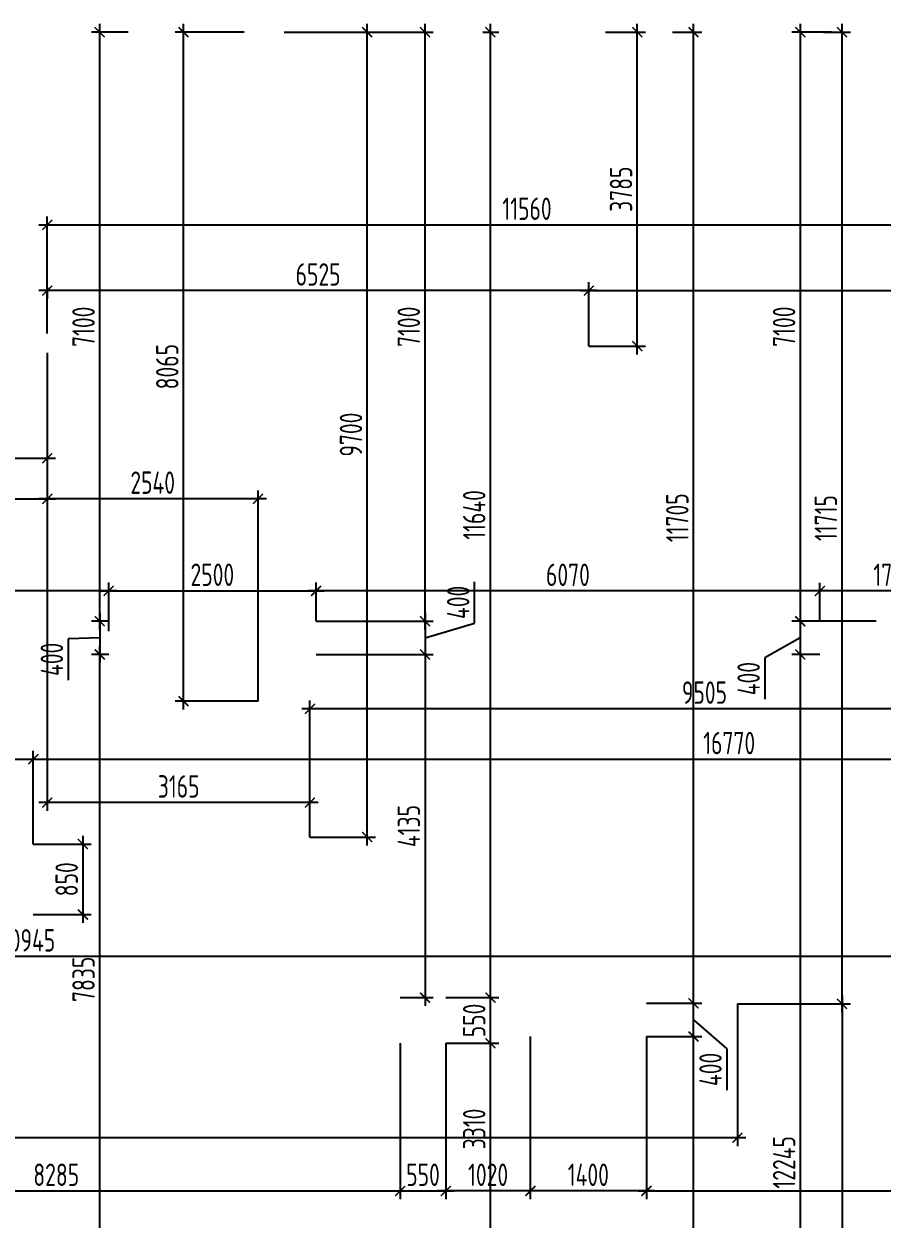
# Model space of a CAD drawing. Header units: millimetres. Extents: x -346952 to 536090, y 55086 to 131231.
# Drawn here: x 484318 to 494657, y 72164 to 86571 of the extents above; entities that cross this region are included whole.
import ezdxf

# ---------------------------------------------------------------- set-up
doc = ezdxf.new("R2010")
doc.units = ezdxf.units.MM
doc.layers.add('Размеры кровли ВК', color=14, linetype='Continuous', lineweight=9)
doc.layers.add('РАЗМЕРЫ КРОВЛИ ОВ', color=204, linetype='Continuous')
doc.layers.get('0').off()
doc.styles.add('ISOCPEUR', font='isocpeur.ttf', dxfattribs={"width": 0.7})
doc.dimstyles.new('R_100', dxfattribs={"dimtxt": 270, "dimasz": 120, "dimexe": 100, "dimexo": 0, "dimgap": 60, "dimtad": 1, "dimdec": 0, "dimrnd": 5, "dimzin": 0, "dimdsep": 46, "dimtxsty": 'ISOCPEUR', "dimblk": 'ARCHTICK', "dimcen": 0, "dimdle": 100, "dimclrd": 256, "dimclre": 256, "dimclrt": 256, "dimadec": 0, "dimazin": 0, "dimtfac": 2, "dimtdec": 0, "dimtofl": 0, "dimtmove": 1, "dimatfit": 3, "dimfxl": 1, "dimtvp": 3, "dimtolj": 1, "dimtzin": 0, "dimarcsym": 0})

# ---------------------------------------------------------------- blocks, each defined once
blk = doc.blocks.new('_ArchTick')
at = {"color": 0, "linetype": 'ByBlock', "const_width": 0.15}
blk.add_lwpolyline([(-0.5, -0.5), (0.5, 0.5)], dxfattribs=at)
blk = doc.blocks.new('*D2092')
at = {"layer": 'РАЗМЕРЫ КРОВЛИ ОВ', "lineweight": -2, "transparency": 16777216}
for p, q in [((483581, 76685), (483581, 77807)), ((484431, 76685), (484431, 77807)), ((483481, 77707), (484531, 77707))]:
    blk.add_line(p, q, dxfattribs=at)
at = {"layer": 'РАЗМЕРЫ КРОВЛИ ОВ', "lineweight": -2, "transparency": 16777216, "xscale": 120, "yscale": 120, "zscale": 120, "rotation": 180}
blk.add_blockref('_ArchTick', (483581, 77707), dxfattribs=at)
at = {"layer": 'РАЗМЕРЫ КРОВЛИ ОВ', "lineweight": -2, "transparency": 16777216, "xscale": 120, "yscale": 120, "zscale": 120}
blk.add_blockref('_ArchTick', (484431, 77707), dxfattribs=at)
at = {"layer": 'РАЗМЕРЫ КРОВЛИ ОВ', "transparency": 16777216, "insert": (484006, 77902), "char_height": 270, "attachment_point": 5, "style": 'ISOCPEUR'}
blk.add_mtext('\\A1;850', dxfattribs=at)
blk = doc.blocks.new('*D2093')
at = {"layer": 'РАЗМЕРЫ КРОВЛИ ОВ', "lineweight": -2, "transparency": 16777216}
for p, q in [((484431, 76685), (484431, 77807)), ((501199, 74866), (501199, 77807)), ((484331, 77707), (501299, 77707))]:
    blk.add_line(p, q, dxfattribs=at)
at = {"layer": 'РАЗМЕРЫ КРОВЛИ ОВ', "lineweight": -2, "transparency": 16777216, "xscale": 120, "yscale": 120, "zscale": 120, "rotation": 180}
blk.add_blockref('_ArchTick', (484431, 77707), dxfattribs=at)
at = {"layer": 'РАЗМЕРЫ КРОВЛИ ОВ', "lineweight": -2, "transparency": 16777216, "xscale": 120, "yscale": 120, "zscale": 120}
blk.add_blockref('_ArchTick', (501199, 77707), dxfattribs=at)
at = {"layer": 'РАЗМЕРЫ КРОВЛИ ОВ', "transparency": 16777216, "insert": (492815, 77902), "char_height": 270, "attachment_point": 5, "style": 'ISOCPEUR'}
blk.add_mtext('\\A1;16770', dxfattribs=at)
blk = doc.blocks.new('*D2105')
at = {"layer": 'РАЗМЕРЫ КРОВЛИ ОВ', "lineweight": -2, "transparency": 16777216}
for p, q in [((484499, 84148), (496259, 84148)), ((484599, 82839), (484599, 84248)), ((496159, 80611), (496159, 84248))]:
    blk.add_line(p, q, dxfattribs=at)
at = {"layer": 'РАЗМЕРЫ КРОВЛИ ОВ', "lineweight": -2, "transparency": 16777216, "xscale": 120, "yscale": 120, "zscale": 120, "rotation": 180}
blk.add_blockref('_ArchTick', (484599, 84148), dxfattribs=at)
at = {"layer": 'РАЗМЕРЫ КРОВЛИ ОВ', "lineweight": -2, "transparency": 16777216, "xscale": 120, "yscale": 120, "zscale": 120}
blk.add_blockref('_ArchTick', (496159, 84148), dxfattribs=at)
at = {"layer": 'РАЗМЕРЫ КРОВЛИ ОВ', "transparency": 16777216, "insert": (490379, 84343), "char_height": 270, "attachment_point": 5, "style": 'ISOCPEUR'}
blk.add_mtext('\\A1;11560', dxfattribs=at)
blk = doc.blocks.new('*D2114')
at = {"layer": 'РАЗМЕРЫ КРОВЛИ ОВ', "lineweight": -2, "transparency": 16777216}
for p, q in [((473884, 79343), (473884, 79836)), ((485339, 79250), (485339, 79836)), ((485439, 79736), (473784, 79736))]:
    blk.add_line(p, q, dxfattribs=at)
at = {"layer": 'РАЗМЕРЫ КРОВЛИ ОВ', "lineweight": -2, "transparency": 16777216, "xscale": 120, "yscale": 120, "zscale": 120, "rotation": 180}
blk.add_blockref('_ArchTick', (473884, 79736), dxfattribs=at)
at = {"layer": 'РАЗМЕРЫ КРОВЛИ ОВ', "lineweight": -2, "transparency": 16777216, "xscale": 120, "yscale": 120, "zscale": 120}
blk.add_blockref('_ArchTick', (485339, 79736), dxfattribs=at)
at = {"layer": 'РАЗМЕРЫ КРОВЛИ ОВ', "transparency": 16777216, "insert": (479612, 79931), "char_height": 270, "attachment_point": 5, "style": 'ISOCPEUR'}
blk.add_mtext('\\A1;11455', dxfattribs=at)
blk = doc.blocks.new('*D2146')
at = {"layer": 'РАЗМЕРЫ КРОВЛИ ОВ', "lineweight": -2, "transparency": 16777216}
for p, q in [((489938, 70871), (489938, 74383)), ((489401, 74283), (490038, 74283)), ((488491, 70971), (490038, 70971))]:
    blk.add_line(p, q, dxfattribs=at)
at = {"layer": 'РАЗМЕРЫ КРОВЛИ ОВ', "lineweight": -2, "transparency": 16777216, "xscale": 120, "yscale": 120, "zscale": 120}
for p, rotation in [((489938, 74283), 90), ((489938, 70971), 270)]:
    blk.add_blockref('_ArchTick', p, dxfattribs=dict(at, rotation=rotation))
at = {"layer": 'РАЗМЕРЫ КРОВЛИ ОВ', "transparency": 16777216, "insert": (489743, 73250), "char_height": 270, "attachment_point": 5, "rotation": 90, "style": 'ISOCPEUR'}
blk.add_mtext('\\A1;3310', dxfattribs=at)
blk = doc.blocks.new('*D2147')
at = {"layer": 'РАЗМЕРЫ КРОВЛИ ОВ', "lineweight": -2, "transparency": 16777216}
for p, q in [((489938, 74183), (489938, 74933)), ((489401, 74833), (490038, 74833)), ((489401, 74283), (490038, 74283))]:
    blk.add_line(p, q, dxfattribs=at)
at = {"layer": 'РАЗМЕРЫ КРОВЛИ ОВ', "lineweight": -2, "transparency": 16777216, "xscale": 120, "yscale": 120, "zscale": 120}
for p, rotation in [((489938, 74833), 90), ((489938, 74283), 270)]:
    blk.add_blockref('_ArchTick', p, dxfattribs=dict(at, rotation=rotation))
at = {"layer": 'РАЗМЕРЫ КРОВЛИ ОВ', "transparency": 16777216, "insert": (489743, 74558), "char_height": 270, "attachment_point": 5, "rotation": 90, "style": 'ISOCPEUR'}
blk.add_mtext('\\A1;550', dxfattribs=at)
blk = doc.blocks.new('*D2148')
at = {"layer": 'РАЗМЕРЫ КРОВЛИ ОВ', "lineweight": -2, "transparency": 16777216}
for p, q in [((489846, 86471), (490038, 86471)), ((489938, 74733), (489938, 86571)), ((489401, 74833), (490038, 74833))]:
    blk.add_line(p, q, dxfattribs=at)
at = {"layer": 'РАЗМЕРЫ КРОВЛИ ОВ', "lineweight": -2, "transparency": 16777216, "xscale": 120, "yscale": 120, "zscale": 120}
for p, rotation in [((489938, 86471), 90), ((489938, 74833), 270)]:
    blk.add_blockref('_ArchTick', p, dxfattribs=dict(at, rotation=rotation))
at = {"layer": 'РАЗМЕРЫ КРОВЛИ ОВ', "transparency": 16777216, "insert": (489743, 80652), "char_height": 270, "attachment_point": 5, "rotation": 90, "style": 'ISOCPEUR'}
blk.add_mtext('\\A1;11640', dxfattribs=at)
blk = doc.blocks.new('*D2149')
at = {"layer": 'РАЗМЕРЫ КРОВЛИ ОВ', "lineweight": -2, "transparency": 16777216}
for p, q in [((487453, 86471), (489250, 86471)), ((489150, 79270), (489150, 86571)), ((487837, 79370), (489250, 79370))]:
    blk.add_line(p, q, dxfattribs=at)
at = {"layer": 'РАЗМЕРЫ КРОВЛИ ОВ', "lineweight": -2, "transparency": 16777216, "xscale": 120, "yscale": 120, "zscale": 120}
for p, rotation in [((489150, 86471), 90), ((489150, 79370), 270)]:
    blk.add_blockref('_ArchTick', p, dxfattribs=dict(at, rotation=rotation))
at = {"layer": 'РАЗМЕРЫ КРОВЛИ ОВ', "transparency": 16777216, "insert": (488955, 82920), "char_height": 270, "attachment_point": 5, "rotation": 90, "style": 'ISOCPEUR'}
blk.add_mtext('\\A1;7100', dxfattribs=at)
blk = doc.blocks.new('*D2152')
at = {"layer": 'РАЗМЕРЫ КРОВЛИ ОВ', "lineweight": -2, "transparency": 16777216}
for p, q in [((485331, 78970), (485131, 78970)), ((485231, 71037), (485231, 79070)), ((485768, 71137), (485131, 71137))]:
    blk.add_line(p, q, dxfattribs=at)
at = {"layer": 'РАЗМЕРЫ КРОВЛИ ОВ', "lineweight": -2, "transparency": 16777216, "xscale": 120, "yscale": 120, "zscale": 120}
for p, rotation in [((485231, 78970), 90), ((485231, 71137), 270)]:
    blk.add_blockref('_ArchTick', p, dxfattribs=dict(at, rotation=rotation))
at = {"layer": 'РАЗМЕРЫ КРОВЛИ ОВ', "transparency": 16777216, "insert": (485036, 75054), "char_height": 270, "attachment_point": 5, "rotation": 90, "style": 'ISOCPEUR'}
blk.add_mtext('\\A1;7835', dxfattribs=at)
blk = doc.blocks.new('*D2153')
at = {"layer": 'РАЗМЕРЫ КРОВЛИ ОВ', "lineweight": -2, "transparency": 16777216}
for p, q in [((485573, 86471), (485131, 86471)), ((485231, 79270), (485231, 86571)), ((485339, 79370), (485131, 79370))]:
    blk.add_line(p, q, dxfattribs=at)
at = {"layer": 'РАЗМЕРЫ КРОВЛИ ОВ', "lineweight": -2, "transparency": 16777216, "xscale": 120, "yscale": 120, "zscale": 120}
for p, rotation in [((485231, 86471), 90), ((485231, 79370), 270)]:
    blk.add_blockref('_ArchTick', p, dxfattribs=dict(at, rotation=rotation))
at = {"layer": 'РАЗМЕРЫ КРОВЛИ ОВ', "transparency": 16777216, "insert": (485036, 82920), "char_height": 270, "attachment_point": 5, "rotation": 90, "style": 'ISOCPEUR'}
blk.add_mtext('\\A1;7100', dxfattribs=at)
blk = doc.blocks.new('*D2156')
at = {"layer": 'РАЗМЕРЫ КРОВЛИ ОВ', "lineweight": -2, "transparency": 16777216}
for p, q in [((488851, 74283), (488851, 72403)), ((480564, 73636), (480564, 72403)), ((480464, 72503), (488951, 72503))]:
    blk.add_line(p, q, dxfattribs=at)
at = {"layer": 'РАЗМЕРЫ КРОВЛИ ОВ', "lineweight": -2, "transparency": 16777216, "xscale": 120, "yscale": 120, "zscale": 120, "rotation": 180}
blk.add_blockref('_ArchTick', (480564, 72503), dxfattribs=at)
at = {"layer": 'РАЗМЕРЫ КРОВЛИ ОВ', "lineweight": -2, "transparency": 16777216, "xscale": 120, "yscale": 120, "zscale": 120}
blk.add_blockref('_ArchTick', (488851, 72503), dxfattribs=at)
at = {"layer": 'РАЗМЕРЫ КРОВЛИ ОВ', "transparency": 16777216, "insert": (484707, 72698), "char_height": 270, "attachment_point": 5, "style": 'ISOCPEUR'}
blk.add_mtext('\\A1;8285', dxfattribs=at)
blk = doc.blocks.new('*D2157')
at = {"layer": 'РАЗМЕРЫ КРОВЛИ ОВ', "lineweight": -2, "transparency": 16777216}
for p, q in [((488851, 74283), (488851, 72403)), ((489401, 74283), (489401, 72403)), ((488751, 72503), (489501, 72503))]:
    blk.add_line(p, q, dxfattribs=at)
at = {"layer": 'РАЗМЕРЫ КРОВЛИ ОВ', "lineweight": -2, "transparency": 16777216, "xscale": 120, "yscale": 120, "zscale": 120, "rotation": 180}
blk.add_blockref('_ArchTick', (488851, 72503), dxfattribs=at)
at = {"layer": 'РАЗМЕРЫ КРОВЛИ ОВ', "lineweight": -2, "transparency": 16777216, "xscale": 120, "yscale": 120, "zscale": 120}
blk.add_blockref('_ArchTick', (489401, 72503), dxfattribs=at)
at = {"layer": 'РАЗМЕРЫ КРОВЛИ ОВ', "transparency": 16777216, "insert": (489126, 72698), "char_height": 270, "attachment_point": 5, "style": 'ISOCPEUR'}
blk.add_mtext('\\A1;550', dxfattribs=at)
blk = doc.blocks.new('*D2158')
at = {"layer": 'РАЗМЕРЫ КРОВЛИ ОВ', "lineweight": -2, "transparency": 16777216}
for p, q in [((491817, 74365), (491817, 72403)), ((491717, 72503), (501299, 72503)), ((501199, 72397), (501199, 72603))]:
    blk.add_line(p, q, dxfattribs=at)
at = {"layer": 'РАЗМЕРЫ КРОВЛИ ОВ', "lineweight": -2, "transparency": 16777216, "xscale": 120, "yscale": 120, "zscale": 120, "rotation": 180}
blk.add_blockref('_ArchTick', (491817, 72503), dxfattribs=at)
at = {"layer": 'РАЗМЕРЫ КРОВЛИ ОВ', "lineweight": -2, "transparency": 16777216, "xscale": 120, "yscale": 120, "zscale": 120}
blk.add_blockref('_ArchTick', (501199, 72503), dxfattribs=at)
at = {"layer": 'РАЗМЕРЫ КРОВЛИ ОВ', "transparency": 16777216, "insert": (496508, 72698), "char_height": 270, "attachment_point": 5, "style": 'ISOCPEUR'}
blk.add_mtext('\\A1;9380', dxfattribs=at)
blk = doc.blocks.new('*D2188')
at = {"layer": 'РАЗМЕРЫ КРОВЛИ ОВ', "lineweight": -2, "transparency": 16777216}
for p, q in [((484599, 82606), (484599, 81235)), ((478256, 82033), (478256, 81235)), ((478156, 81335), (484699, 81335))]:
    blk.add_line(p, q, dxfattribs=at)
at = {"layer": 'РАЗМЕРЫ КРОВЛИ ОВ', "lineweight": -2, "transparency": 16777216, "xscale": 120, "yscale": 120, "zscale": 120, "rotation": 180}
blk.add_blockref('_ArchTick', (478256, 81335), dxfattribs=at)
at = {"layer": 'РАЗМЕРЫ КРОВЛИ ОВ', "lineweight": -2, "transparency": 16777216, "xscale": 120, "yscale": 120, "zscale": 120}
blk.add_blockref('_ArchTick', (484599, 81335), dxfattribs=at)
at = {"layer": 'РАЗМЕРЫ КРОВЛИ ОВ', "transparency": 16777216, "insert": (481428, 81530), "char_height": 270, "attachment_point": 5, "style": 'ISOCPEUR'}
blk.add_mtext('\\A1;6345', dxfattribs=at)
blk = doc.blocks.new('*D2193')
at = {"layer": 'РАЗМЕРЫ КРОВЛИ ОВ', "lineweight": -2, "transparency": 16777216}
for p, q in [((485231, 79470), (485231, 78870)), ((485339, 79370), (485131, 79370)), ((485231, 79170), (484850, 79160)), ((484850, 79160), (484850, 78662)), ((485339, 78970), (485131, 78970))]:
    blk.add_line(p, q, dxfattribs=at)
at = {"layer": 'РАЗМЕРЫ КРОВЛИ ОВ', "lineweight": -2, "transparency": 16777216, "xscale": 120, "yscale": 120, "zscale": 120}
for p, rotation in [((485231, 79370), 90), ((485231, 78970), 270)]:
    blk.add_blockref('_ArchTick', p, dxfattribs=dict(at, rotation=rotation))
at = {"layer": 'РАЗМЕРЫ КРОВЛИ ОВ', "transparency": 16777216, "insert": (484655, 78911), "char_height": 270, "attachment_point": 5, "rotation": 90, "style": 'ISOCPEUR'}
blk.add_mtext('\\A1;400', dxfattribs=at)
blk = doc.blocks.new('*D2194')
at = {"layer": 'РАЗМЕРЫ КРОВЛИ ОВ', "lineweight": -2, "transparency": 16777216}
for p, q in [((485339, 79250), (485339, 79836)), ((487837, 79370), (487837, 79836)), ((485239, 79736), (487937, 79736))]:
    blk.add_line(p, q, dxfattribs=at)
at = {"layer": 'РАЗМЕРЫ КРОВЛИ ОВ', "lineweight": -2, "transparency": 16777216, "xscale": 120, "yscale": 120, "zscale": 120, "rotation": 180}
blk.add_blockref('_ArchTick', (485339, 79736), dxfattribs=at)
at = {"layer": 'РАЗМЕРЫ КРОВЛИ ОВ', "lineweight": -2, "transparency": 16777216, "xscale": 120, "yscale": 120, "zscale": 120}
blk.add_blockref('_ArchTick', (487837, 79736), dxfattribs=at)
at = {"layer": 'РАЗМЕРЫ КРОВЛИ ОВ', "transparency": 16777216, "insert": (486588, 79931), "char_height": 270, "attachment_point": 5, "style": 'ISOCPEUR'}
blk.add_mtext('\\A1;2500', dxfattribs=at)
blk = doc.blocks.new('*D2195')
at = {"layer": 'РАЗМЕРЫ КРОВЛИ ОВ', "lineweight": -2, "transparency": 16777216}
for p, q in [((489745, 79349), (489745, 79847)), ((489150, 79470), (489150, 78870)), ((487837, 79370), (489250, 79370)), ((489150, 79170), (489745, 79349)), ((487837, 78970), (489250, 78970))]:
    blk.add_line(p, q, dxfattribs=at)
at = {"layer": 'РАЗМЕРЫ КРОВЛИ ОВ', "lineweight": -2, "transparency": 16777216, "xscale": 120, "yscale": 120, "zscale": 120}
for p, rotation in [((489150, 79370), 90), ((489150, 78970), 270)]:
    blk.add_blockref('_ArchTick', p, dxfattribs=dict(at, rotation=rotation))
at = {"layer": 'РАЗМЕРЫ КРОВЛИ ОВ', "transparency": 16777216, "insert": (489550, 79598), "char_height": 270, "attachment_point": 5, "rotation": 90, "style": 'ISOCPEUR'}
blk.add_mtext('\\A1;400', dxfattribs=at)
blk = doc.blocks.new('*D2196')
at = {"layer": 'РАЗМЕРЫ КРОВЛИ ОВ', "lineweight": -2, "transparency": 16777216}
for p, q in [((487837, 78970), (489250, 78970)), ((489150, 79070), (489150, 74733)), ((488851, 74833), (489250, 74833))]:
    blk.add_line(p, q, dxfattribs=at)
at = {"layer": 'РАЗМЕРЫ КРОВЛИ ОВ', "lineweight": -2, "transparency": 16777216, "xscale": 120, "yscale": 120, "zscale": 120}
for p, rotation in [((489150, 78970), 90), ((489150, 74833), 270)]:
    blk.add_blockref('_ArchTick', p, dxfattribs=dict(at, rotation=rotation))
at = {"layer": 'РАЗМЕРЫ КРОВЛИ ОВ', "transparency": 16777216, "insert": (488955, 76902), "char_height": 270, "attachment_point": 5, "rotation": 90, "style": 'ISOCPEUR'}
blk.add_mtext('\\A1;4135', dxfattribs=at)
blk = doc.blocks.new('*D2216')
at = {"layer": 'РАЗМЕРЫ КРОВЛИ ОВ', "lineweight": -2, "transparency": 16777216}
for p, q in [((493906, 79370), (493906, 79835)), ((495702, 79250), (495702, 79835)), ((495802, 79735), (493806, 79735))]:
    blk.add_line(p, q, dxfattribs=at)
at = {"layer": 'РАЗМЕРЫ КРОВЛИ ОВ', "lineweight": -2, "transparency": 16777216, "xscale": 120, "yscale": 120, "zscale": 120, "rotation": 180}
blk.add_blockref('_ArchTick', (493906, 79735), dxfattribs=at)
at = {"layer": 'РАЗМЕРЫ КРОВЛИ ОВ', "lineweight": -2, "transparency": 16777216, "xscale": 120, "yscale": 120, "zscale": 120}
blk.add_blockref('_ArchTick', (495702, 79735), dxfattribs=at)
at = {"layer": 'РАЗМЕРЫ КРОВЛИ ОВ', "transparency": 16777216, "insert": (494804, 79930), "char_height": 270, "attachment_point": 5, "style": 'ISOCPEUR'}
blk.add_mtext('\\A1;1795', dxfattribs=at)
blk = doc.blocks.new('*D2217')
at = {"layer": 'РАЗМЕРЫ КРОВЛИ ОВ', "lineweight": -2, "transparency": 16777216}
for p, q in [((487837, 79370), (487837, 79835)), ((493906, 79370), (493906, 79835)), ((494006, 79735), (487737, 79735))]:
    blk.add_line(p, q, dxfattribs=at)
at = {"layer": 'РАЗМЕРЫ КРОВЛИ ОВ', "lineweight": -2, "transparency": 16777216, "xscale": 120, "yscale": 120, "zscale": 120, "rotation": 180}
blk.add_blockref('_ArchTick', (487837, 79735), dxfattribs=at)
at = {"layer": 'РАЗМЕРЫ КРОВЛИ ОВ', "lineweight": -2, "transparency": 16777216, "xscale": 120, "yscale": 120, "zscale": 120}
blk.add_blockref('_ArchTick', (493906, 79735), dxfattribs=at)
at = {"layer": 'РАЗМЕРЫ КРОВЛИ ОВ', "transparency": 16777216, "insert": (490872, 79930), "char_height": 270, "attachment_point": 5, "style": 'ISOCPEUR'}
blk.add_mtext('\\A1;6070', dxfattribs=at)
blk = doc.blocks.new('*D2226')
at = {"layer": 'РАЗМЕРЫ КРОВЛИ ОВ', "lineweight": -2, "transparency": 16777216}
for p, q in [((490419, 74365), (490419, 72403)), ((491817, 74365), (491817, 72403)), ((491917, 72503), (490319, 72503))]:
    blk.add_line(p, q, dxfattribs=at)
at = {"layer": 'РАЗМЕРЫ КРОВЛИ ОВ', "lineweight": -2, "transparency": 16777216, "xscale": 120, "yscale": 120, "zscale": 120, "rotation": 180}
blk.add_blockref('_ArchTick', (490419, 72503), dxfattribs=at)
at = {"layer": 'РАЗМЕРЫ КРОВЛИ ОВ', "lineweight": -2, "transparency": 16777216, "xscale": 120, "yscale": 120, "zscale": 120}
blk.add_blockref('_ArchTick', (491817, 72503), dxfattribs=at)
at = {"layer": 'РАЗМЕРЫ КРОВЛИ ОВ', "transparency": 16777216, "insert": (491118, 72698), "char_height": 270, "attachment_point": 5, "style": 'ISOCPEUR'}
blk.add_mtext('\\A1;1400', dxfattribs=at)
blk = doc.blocks.new('*D2227')
at = {"layer": 'РАЗМЕРЫ КРОВЛИ ОВ', "lineweight": -2, "transparency": 16777216}
for p, q in [((490419, 74365), (490419, 72403)), ((489401, 74283), (489401, 72403)), ((490519, 72503), (489301, 72503))]:
    blk.add_line(p, q, dxfattribs=at)
at = {"layer": 'РАЗМЕРЫ КРОВЛИ ОВ', "lineweight": -2, "transparency": 16777216, "xscale": 120, "yscale": 120, "zscale": 120, "rotation": 180}
blk.add_blockref('_ArchTick', (489401, 72503), dxfattribs=at)
at = {"layer": 'РАЗМЕРЫ КРОВЛИ ОВ', "lineweight": -2, "transparency": 16777216, "xscale": 120, "yscale": 120, "zscale": 120}
blk.add_blockref('_ArchTick', (490419, 72503), dxfattribs=at)
at = {"layer": 'РАЗМЕРЫ КРОВЛИ ОВ', "transparency": 16777216, "insert": (489910, 72698), "char_height": 270, "attachment_point": 5, "style": 'ISOCPEUR'}
blk.add_mtext('\\A1;1020', dxfattribs=at)
blk = doc.blocks.new('*D2228')
at = {"layer": 'РАЗМЕРЫ КРОВЛИ ОВ', "lineweight": -2, "transparency": 16777216}
for p, q in [((491817, 74365), (492485, 74365)), ((492385, 66626), (492385, 74465)), ((492196, 66726), (492485, 66726))]:
    blk.add_line(p, q, dxfattribs=at)
at = {"layer": 'РАЗМЕРЫ КРОВЛИ ОВ', "lineweight": -2, "transparency": 16777216, "xscale": 120, "yscale": 120, "zscale": 120}
for p, rotation in [((492385, 74365), 90), ((492385, 66726), 270)]:
    blk.add_blockref('_ArchTick', p, dxfattribs=dict(at, rotation=rotation))
at = {"layer": 'РАЗМЕРЫ КРОВЛИ ОВ', "transparency": 16777216, "insert": (492190, 70545), "char_height": 270, "attachment_point": 5, "rotation": 90, "style": 'ISOCPEUR'}
blk.add_mtext('\\A1;7640', dxfattribs=at)
blk = doc.blocks.new('*D2229')
at = {"layer": 'РАЗМЕРЫ КРОВЛИ ОВ', "lineweight": -2, "transparency": 16777216}
for p, q in [((492385, 74265), (492385, 74865)), ((491817, 74765), (492485, 74765)), ((492385, 74565), (492785, 74217)), ((491817, 74365), (492485, 74365)), ((492785, 74217), (492785, 73719))]:
    blk.add_line(p, q, dxfattribs=at)
at = {"layer": 'РАЗМЕРЫ КРОВЛИ ОВ', "lineweight": -2, "transparency": 16777216, "xscale": 120, "yscale": 120, "zscale": 120}
for p, rotation in [((492385, 74765), 90), ((492385, 74365), 270)]:
    blk.add_blockref('_ArchTick', p, dxfattribs=dict(at, rotation=rotation))
at = {"layer": 'РАЗМЕРЫ КРОВЛИ ОВ', "transparency": 16777216, "insert": (492590, 73968), "char_height": 270, "attachment_point": 5, "rotation": 90, "style": 'ISOCPEUR'}
blk.add_mtext('\\A1;400', dxfattribs=at)
blk = doc.blocks.new('*D2230')
at = {"layer": 'РАЗМЕРЫ КРОВЛИ ОВ', "lineweight": -2, "transparency": 16777216}
for p, q in [((492130, 86471), (492485, 86471)), ((492385, 74665), (492385, 86571)), ((491817, 74765), (492485, 74765))]:
    blk.add_line(p, q, dxfattribs=at)
at = {"layer": 'РАЗМЕРЫ КРОВЛИ ОВ', "lineweight": -2, "transparency": 16777216, "xscale": 120, "yscale": 120, "zscale": 120}
for p, rotation in [((492385, 86471), 90), ((492385, 74765), 270)]:
    blk.add_blockref('_ArchTick', p, dxfattribs=dict(at, rotation=rotation))
at = {"layer": 'РАЗМЕРЫ КРОВЛИ ОВ', "transparency": 16777216, "insert": (492190, 80618), "char_height": 270, "attachment_point": 5, "rotation": 90, "style": 'ISOCPEUR'}
blk.add_mtext('\\A1;11705', dxfattribs=at)
blk = doc.blocks.new('*D2231')
at = {"layer": 'РАЗМЕРЫ КРОВЛИ ОВ', "lineweight": -2, "transparency": 16777216}
for p, q in [((494048, 86471), (493571, 86471)), ((493671, 86571), (493671, 79270)), ((494586, 79370), (493571, 79370))]:
    blk.add_line(p, q, dxfattribs=at)
at = {"layer": 'РАЗМЕРЫ КРОВЛИ ОВ', "lineweight": -2, "transparency": 16777216, "xscale": 120, "yscale": 120, "zscale": 120}
for p, rotation in [((493671, 86471), 90), ((493671, 79370), 270)]:
    blk.add_blockref('_ArchTick', p, dxfattribs=dict(at, rotation=rotation))
at = {"layer": 'РАЗМЕРЫ КРОВЛИ ОВ', "transparency": 16777216, "insert": (493476, 82921), "char_height": 270, "attachment_point": 5, "rotation": 90, "style": 'ISOCPEUR'}
blk.add_mtext('\\A1;7100', dxfattribs=at)
blk = doc.blocks.new('*D2232')
at = {"layer": 'РАЗМЕРЫ КРОВЛИ ОВ', "lineweight": -2, "transparency": 16777216}
for p, q in [((493671, 79470), (493671, 78870)), ((494586, 79370), (493571, 79370)), ((493671, 79170), (493244, 78928)), ((493906, 78970), (493571, 78970)), ((493244, 78928), (493244, 78430))]:
    blk.add_line(p, q, dxfattribs=at)
at = {"layer": 'РАЗМЕРЫ КРОВЛИ ОВ', "lineweight": -2, "transparency": 16777216, "xscale": 120, "yscale": 120, "zscale": 120}
for p, rotation in [((493671, 79370), 90), ((493671, 78970), 270)]:
    blk.add_blockref('_ArchTick', p, dxfattribs=dict(at, rotation=rotation))
at = {"layer": 'РАЗМЕРЫ КРОВЛИ ОВ', "transparency": 16777216, "insert": (493049, 78679), "char_height": 270, "attachment_point": 5, "rotation": 90, "style": 'ISOCPEUR'}
blk.add_mtext('\\A1;400', dxfattribs=at)
blk = doc.blocks.new('*D2233')
at = {"layer": 'РАЗМЕРЫ КРОВЛИ ОВ', "lineweight": -2, "transparency": 16777216}
for p, q in [((493906, 78970), (493571, 78970)), ((493671, 79070), (493671, 66626)), ((493928, 66726), (493571, 66726))]:
    blk.add_line(p, q, dxfattribs=at)
at = {"layer": 'РАЗМЕРЫ КРОВЛИ ОВ', "lineweight": -2, "transparency": 16777216, "xscale": 120, "yscale": 120, "zscale": 120}
for p, rotation in [((493671, 78970), 90), ((493671, 66726), 270)]:
    blk.add_blockref('_ArchTick', p, dxfattribs=dict(at, rotation=rotation))
at = {"layer": 'РАЗМЕРЫ КРОВЛИ ОВ', "transparency": 16777216, "insert": (493476, 72848), "char_height": 270, "attachment_point": 5, "rotation": 90, "style": 'ISOCPEUR'}
blk.add_mtext('\\A1;12245', dxfattribs=at)
blk = doc.blocks.new('*D2492')
at = {"layer": 'Размеры кровли ВК', "lineweight": -2, "transparency": 16777216}
for p, q in [((494828, 77096), (494828, 75229)), ((473884, 75872), (473884, 75229)), ((494928, 75329), (473784, 75329))]:
    blk.add_line(p, q, dxfattribs=at)
at = {"layer": 'Размеры кровли ВК', "lineweight": -2, "transparency": 16777216, "xscale": 120, "yscale": 120, "zscale": 120, "rotation": 180}
blk.add_blockref('_ArchTick', (473884, 75329), dxfattribs=at)
at = {"layer": 'Размеры кровли ВК', "lineweight": -2, "transparency": 16777216, "xscale": 120, "yscale": 120, "zscale": 120}
blk.add_blockref('_ArchTick', (494828, 75329), dxfattribs=at)
at = {"layer": 'Размеры кровли ВК', "transparency": 16777216, "insert": (484356, 75524), "char_height": 270, "attachment_point": 5, "style": 'ISOCPEUR'}
blk.add_mtext('\\A1;20945', dxfattribs=at)
blk = doc.blocks.new('*D2513')
at = {"layer": 'Размеры кровли ВК', "lineweight": -2, "transparency": 16777216}
for p, q in [((494175, 74858), (494175, 66626)), ((492914, 74758), (494275, 74758)), ((493129, 66726), (494275, 66726))]:
    blk.add_line(p, q, dxfattribs=at)
at = {"layer": 'Размеры кровли ВК', "lineweight": -2, "transparency": 16777216, "xscale": 120, "yscale": 120, "zscale": 120}
for p, rotation in [((494175, 74758), 90), ((494175, 66726), 270)]:
    blk.add_blockref('_ArchTick', p, dxfattribs=dict(at, rotation=rotation))
at = {"layer": 'Размеры кровли ВК', "transparency": 16777216, "insert": (493980, 70742), "char_height": 270, "attachment_point": 5, "rotation": 90, "style": 'ISOCPEUR'}
blk.add_mtext('\\A1;8030', dxfattribs=at)
blk = doc.blocks.new('*D2514')
at = {"layer": 'Размеры кровли ВК', "lineweight": -2, "transparency": 16777216}
for p, q in [((493950, 86471), (494275, 86471)), ((494175, 74658), (494175, 86571)), ((492914, 74758), (494275, 74758))]:
    blk.add_line(p, q, dxfattribs=at)
at = {"layer": 'Размеры кровли ВК', "lineweight": -2, "transparency": 16777216, "xscale": 120, "yscale": 120, "zscale": 120}
for p, rotation in [((494175, 86471), 90), ((494175, 74758), 270)]:
    blk.add_blockref('_ArchTick', p, dxfattribs=dict(at, rotation=rotation))
at = {"layer": 'Размеры кровли ВК', "transparency": 16777216, "insert": (493980, 80614), "char_height": 270, "attachment_point": 5, "rotation": 90, "style": 'ISOCPEUR'}
blk.add_mtext('\\A1;11715', dxfattribs=at)
blk = doc.blocks.new('*D2515')
at = {"layer": 'Размеры кровли ВК', "lineweight": -2, "transparency": 16777216}
for p, q in [((473884, 75166), (473884, 73044)), ((492914, 74758), (492914, 73044)), ((493014, 73144), (473784, 73144))]:
    blk.add_line(p, q, dxfattribs=at)
at = {"layer": 'Размеры кровли ВК', "lineweight": -2, "transparency": 16777216, "xscale": 120, "yscale": 120, "zscale": 120, "rotation": 180}
blk.add_blockref('_ArchTick', (473884, 73144), dxfattribs=at)
at = {"layer": 'Размеры кровли ВК', "lineweight": -2, "transparency": 16777216, "xscale": 120, "yscale": 120, "zscale": 120}
blk.add_blockref('_ArchTick', (492914, 73144), dxfattribs=at)
at = {"layer": 'Размеры кровли ВК', "transparency": 16777216, "insert": (483399, 73339), "char_height": 270, "attachment_point": 5, "style": 'ISOCPEUR'}
blk.add_mtext('\\A1;19030', dxfattribs=at)
blk = doc.blocks.new('*D2516')
at = {"layer": 'Размеры кровли ВК', "lineweight": -2, "transparency": 16777216}
for p, q in [((486973, 86471), (486140, 86471)), ((486240, 78307), (486240, 86571)), ((487139, 78407), (486140, 78407))]:
    blk.add_line(p, q, dxfattribs=at)
at = {"layer": 'Размеры кровли ВК', "lineweight": -2, "transparency": 16777216, "xscale": 120, "yscale": 120, "zscale": 120}
for p, rotation in [((486240, 86471), 90), ((486240, 78407), 270)]:
    blk.add_blockref('_ArchTick', p, dxfattribs=dict(at, rotation=rotation))
at = {"layer": 'Размеры кровли ВК', "transparency": 16777216, "insert": (486045, 82439), "char_height": 270, "attachment_point": 5, "rotation": 90, "style": 'ISOCPEUR'}
blk.add_mtext('\\A1;8065', dxfattribs=at)
blk = doc.blocks.new('*D2517')
at = {"layer": 'Размеры кровли ВК', "lineweight": -2, "transparency": 16777216}
for p, q in [((484599, 82606), (484599, 80746)), ((487239, 80846), (484499, 80846)), ((487139, 78407), (487139, 80946))]:
    blk.add_line(p, q, dxfattribs=at)
at = {"layer": 'Размеры кровли ВК', "lineweight": -2, "transparency": 16777216, "xscale": 120, "yscale": 120, "zscale": 120, "rotation": 180}
blk.add_blockref('_ArchTick', (484599, 80846), dxfattribs=at)
at = {"layer": 'Размеры кровли ВК', "lineweight": -2, "transparency": 16777216, "xscale": 120, "yscale": 120, "zscale": 120}
blk.add_blockref('_ArchTick', (487139, 80846), dxfattribs=at)
at = {"layer": 'Размеры кровли ВК', "transparency": 16777216, "insert": (485869, 81041), "char_height": 270, "attachment_point": 5, "style": 'ISOCPEUR'}
blk.add_mtext('\\A1;2540', dxfattribs=at)
blk = doc.blocks.new('*D2520')
at = {"layer": 'Размеры кровли ВК', "lineweight": -2, "transparency": 16777216}
for p, q in [((484599, 82606), (484599, 80746)), ((480317, 82223), (480317, 80746)), ((480217, 80846), (484699, 80846))]:
    blk.add_line(p, q, dxfattribs=at)
at = {"layer": 'Размеры кровли ВК', "lineweight": -2, "transparency": 16777216, "xscale": 120, "yscale": 120, "zscale": 120, "rotation": 180}
blk.add_blockref('_ArchTick', (480317, 80846), dxfattribs=at)
at = {"layer": 'Размеры кровли ВК', "lineweight": -2, "transparency": 16777216, "xscale": 120, "yscale": 120, "zscale": 120}
blk.add_blockref('_ArchTick', (484599, 80846), dxfattribs=at)
at = {"layer": 'Размеры кровли ВК', "transparency": 16777216, "insert": (482458, 81041), "char_height": 270, "attachment_point": 5, "style": 'ISOCPEUR'}
blk.add_mtext('\\A1;4280', dxfattribs=at)
blk = doc.blocks.new('*D3722')
at = {"layer": 'РАЗМЕРЫ КРОВЛИ ОВ', "lineweight": -2, "transparency": 16777216}
for p, q in [((484431, 76685), (485128, 76685)), ((485028, 76785), (485028, 75735)), ((484431, 75835), (485128, 75835))]:
    blk.add_line(p, q, dxfattribs=at)
at = {"layer": 'РАЗМЕРЫ КРОВЛИ ОВ', "lineweight": -2, "transparency": 16777216, "xscale": 120, "yscale": 120, "zscale": 120}
for p, rotation in [((485028, 76685), 90), ((485028, 75835), 270)]:
    blk.add_blockref('_ArchTick', p, dxfattribs=dict(at, rotation=rotation))
at = {"layer": 'РАЗМЕРЫ КРОВЛИ ОВ', "transparency": 16777216, "insert": (484833, 76260), "char_height": 270, "attachment_point": 5, "rotation": 90, "style": 'ISOCPEUR'}
blk.add_mtext('\\A1;850', dxfattribs=at)
blk = doc.blocks.new('*D3724')
at = {"layer": 'РАЗМЕРЫ КРОВЛИ ОВ', "lineweight": -2, "transparency": 16777216}
for p, q in [((487453, 86471), (488553, 86471)), ((488453, 76669), (488453, 86571)), ((487764, 76769), (488553, 76769))]:
    blk.add_line(p, q, dxfattribs=at)
at = {"layer": 'РАЗМЕРЫ КРОВЛИ ОВ', "lineweight": -2, "transparency": 16777216, "xscale": 120, "yscale": 120, "zscale": 120}
for p, rotation in [((488453, 86471), 90), ((488453, 76769), 270)]:
    blk.add_blockref('_ArchTick', p, dxfattribs=dict(at, rotation=rotation))
at = {"layer": 'РАЗМЕРЫ КРОВЛИ ОВ', "transparency": 16777216, "insert": (488258, 81620), "char_height": 270, "attachment_point": 5, "rotation": 90, "style": 'ISOCPEUR'}
blk.add_mtext('\\A1;9700', dxfattribs=at)
blk = doc.blocks.new('*D3725')
at = {"layer": 'РАЗМЕРЫ КРОВЛИ ОВ', "lineweight": -2, "transparency": 16777216}
for p, q in [((484599, 82606), (484599, 77084)), ((487764, 76769), (487764, 77284)), ((487864, 77184), (484499, 77184))]:
    blk.add_line(p, q, dxfattribs=at)
at = {"layer": 'РАЗМЕРЫ КРОВЛИ ОВ', "lineweight": -2, "transparency": 16777216, "xscale": 120, "yscale": 120, "zscale": 120, "rotation": 180}
blk.add_blockref('_ArchTick', (484599, 77184), dxfattribs=at)
at = {"layer": 'РАЗМЕРЫ КРОВЛИ ОВ', "lineweight": -2, "transparency": 16777216, "xscale": 120, "yscale": 120, "zscale": 120}
blk.add_blockref('_ArchTick', (487764, 77184), dxfattribs=at)
at = {"layer": 'РАЗМЕРЫ КРОВЛИ ОВ', "transparency": 16777216, "insert": (486182, 77379), "char_height": 270, "attachment_point": 5, "style": 'ISOCPEUR'}
blk.add_mtext('\\A1;3165', dxfattribs=at)
blk = doc.blocks.new('*D3735')
at = {"layer": 'РАЗМЕРЫ КРОВЛИ ОВ', "lineweight": -2, "transparency": 16777216}
for p, q in [((491325, 86471), (491807, 86471)), ((491707, 82586), (491707, 86571)), ((491125, 82686), (491807, 82686))]:
    blk.add_line(p, q, dxfattribs=at)
at = {"layer": 'РАЗМЕРЫ КРОВЛИ ОВ', "lineweight": -2, "transparency": 16777216, "xscale": 120, "yscale": 120, "zscale": 120}
for p, rotation in [((491707, 86471), 90), ((491707, 82686), 270)]:
    blk.add_blockref('_ArchTick', p, dxfattribs=dict(at, rotation=rotation))
at = {"layer": 'РАЗМЕРЫ КРОВЛИ ОВ', "transparency": 16777216, "insert": (491512, 84578), "char_height": 270, "attachment_point": 5, "rotation": 90, "style": 'ISOCPEUR'}
blk.add_mtext('\\A1;3785', dxfattribs=at)
blk = doc.blocks.new('*D3736')
at = {"layer": 'РАЗМЕРЫ КРОВЛИ ОВ', "lineweight": -2, "transparency": 16777216}
for p, q in [((491125, 82686), (491125, 83456)), ((491225, 83356), (484499, 83356)), ((484599, 83396), (484599, 83256))]:
    blk.add_line(p, q, dxfattribs=at)
at = {"layer": 'РАЗМЕРЫ КРОВЛИ ОВ', "lineweight": -2, "transparency": 16777216, "xscale": 120, "yscale": 120, "zscale": 120, "rotation": 180}
blk.add_blockref('_ArchTick', (484599, 83356), dxfattribs=at)
at = {"layer": 'РАЗМЕРЫ КРОВЛИ ОВ', "lineweight": -2, "transparency": 16777216, "xscale": 120, "yscale": 120, "zscale": 120}
blk.add_blockref('_ArchTick', (491125, 83356), dxfattribs=at)
at = {"layer": 'РАЗМЕРЫ КРОВЛИ ОВ', "transparency": 16777216, "insert": (487862, 83551), "char_height": 270, "attachment_point": 5, "style": 'ISOCPEUR'}
blk.add_mtext('\\A1;6525', dxfattribs=at)
blk = doc.blocks.new('*D3737')
at = {"layer": 'РАЗМЕРЫ КРОВЛИ ОВ', "lineweight": -2, "transparency": 16777216}
for p, q in [((491125, 82686), (491125, 83456)), ((501882, 82686), (501882, 83456)), ((491025, 83356), (501982, 83356))]:
    blk.add_line(p, q, dxfattribs=at)
at = {"layer": 'РАЗМЕРЫ КРОВЛИ ОВ', "lineweight": -2, "transparency": 16777216, "xscale": 120, "yscale": 120, "zscale": 120, "rotation": 180}
blk.add_blockref('_ArchTick', (491125, 83356), dxfattribs=at)
at = {"layer": 'РАЗМЕРЫ КРОВЛИ ОВ', "lineweight": -2, "transparency": 16777216, "xscale": 120, "yscale": 120, "zscale": 120}
blk.add_blockref('_ArchTick', (501882, 83356), dxfattribs=at)
at = {"layer": 'РАЗМЕРЫ КРОВЛИ ОВ', "transparency": 16777216, "insert": (496504, 83551), "char_height": 270, "attachment_point": 5, "style": 'ISOCPEUR'}
blk.add_mtext('\\A1;10755', dxfattribs=at)
blk = doc.blocks.new('*D3753')
at = {"layer": 'РАЗМЕРЫ КРОВЛИ ОВ', "lineweight": -2, "transparency": 16777216}
for p, q in [((487764, 76769), (487764, 78415)), ((497269, 78075), (497269, 78415)), ((497369, 78315), (487664, 78315))]:
    blk.add_line(p, q, dxfattribs=at)
at = {"layer": 'РАЗМЕРЫ КРОВЛИ ОВ', "lineweight": -2, "transparency": 16777216, "xscale": 120, "yscale": 120, "zscale": 120, "rotation": 180}
blk.add_blockref('_ArchTick', (487764, 78315), dxfattribs=at)
at = {"layer": 'РАЗМЕРЫ КРОВЛИ ОВ', "lineweight": -2, "transparency": 16777216, "xscale": 120, "yscale": 120, "zscale": 120}
blk.add_blockref('_ArchTick', (497269, 78315), dxfattribs=at)
at = {"layer": 'РАЗМЕРЫ КРОВЛИ ОВ', "transparency": 16777216, "insert": (492517, 78510), "char_height": 270, "attachment_point": 5, "style": 'ISOCPEUR'}
blk.add_mtext('\\A1;9505', dxfattribs=at)

msp = doc.modelspace()

# ---------------------------------------------------------------- dimensions: what is measured, and where the dimension line sits
at = {"layer": 'Размеры кровли ВК'}
for base, p1, p2, picture, middle in [((486240.5, 86470.7), (487139.5, 78407.5), (486973.4, 86470.7), '*D2516', (486045.5, 82439.1)), ((494175.1, 86470.7), (492913.8, 74758.1), (493949.8, 86470.7), '*D2514', (493980.1, 80614.4)), ((494175.1, 66725.7), (492913.8, 74758.1), (493129.3, 66725.7), '*D2513', (493980.1, 70741.9))]:
    dim = msp.add_linear_dim(base=base, p1=p1, p2=p2, angle=90, dimstyle='R_100', override={"dimpost": '\\X'}, dxfattribs=at)
    dim.commit()
    dim.dimension.update_dxf_attribs({"geometry": picture, "text_midpoint": middle})
for base, p1, p2, picture, middle in [((484599.3, 80846.2), (480317.4, 82222.5), (484599.3, 82605.7), '*D2520', (482458.3, 81041.2)), ((484599.3, 80846.2), (487139.5, 78407.5), (484599.3, 82605.7), '*D2517', (485869.4, 81041.2)), ((473884.3, 75329), (494828, 77095.5), (473884.3, 75871.8), '*D2492', (484356.1, 75524)), ((473884.2614, 73143.7193), (492913.805, 74758.1473), (473884.2614, 75165.6825), '*D2515', (483399.0332, 73338.7193))]:
    dim = msp.add_linear_dim(base=base, p1=p1, p2=p2, dimstyle='R_100', override={"dimpost": '\\X'}, dxfattribs=at)
    dim.commit()
    dim.dimension.update_dxf_attribs({"geometry": picture, "text_midpoint": middle})
at = {"layer": 'РАЗМЕРЫ КРОВЛИ ОВ'}
for base, p1, p2, picture, middle in [((485230.7, 86470.7), (485339.2, 79370.3), (485573.3, 86470.7), '*D2153', (485035.7, 82920.5)), ((489150.1, 86470.7), (487837.4, 79370.3), (487452.8, 86470.7), '*D2149', (488955.1, 82920.5)), ((488453, 86470.7), (487764.2, 76769.1), (487452.8, 86470.7), '*D3724', (488258, 81619.9)), ((489938, 86470.7), (489400.5, 74833), (489845.9, 86470.7), '*D2148', (489743, 80651.8)), ((491707.2, 86470.7), (491125.4, 82685.7), (491325, 86470.7), '*D3735', (491512.2, 84578.2)), ((492385.4, 86470.7), (491817.4, 74765.1), (492129.9, 86470.7), '*D2230', (492190.4, 80617.9)), ((493671.2, 79370.3), (494048.3, 86470.7), (494586, 79370.3), '*D2231', (493476.2, 82920.5)), ((489150.1, 78970.3), (487837.4, 79370.3), (487837.4, 78970.3), '*D2195', (489550.1, 79408.8)), ((485230.7, 78970.3), (485768.2, 71137.4), (485330.7, 78970.3), '*D2152', (485035.7, 75053.8)), ((489150.1, 74833), (487837.4, 78970.3), (488850.5, 74833), '*D2196', (488955.1, 76901.6)), ((493671.2, 66725.7), (493906, 78970.4), (493927.6, 66725.7), '*D2233', (493476.2, 72848)), ((485027.9, 75835), (484431.3, 76685), (484431.3, 75835), '*D3722', (484832.9, 76260)), ((489938, 74833), (489400.5, 74283), (489400.5, 74833), '*D2147', (489743, 74558)), ((492385.4, 74365), (492195.5, 66725.7), (491817.4, 74365), '*D2228', (492190.4, 70545.4))]:
    dim = msp.add_linear_dim(base=base, p1=p1, p2=p2, angle=90, dimstyle='R_100', override={"dimpost": '\\X'}, dxfattribs=at)
    dim.commit()
    dim.dimension.update_dxf_attribs({"geometry": picture, "text_midpoint": middle})
for base, p1, p2, picture, middle in [((496159.3, 84147.9), (484599.3, 82839.3), (496159.3, 80610.7), '*D2105', (490379.3, 84342.9)), ((484599.3, 83356.2), (491125.4, 82685.7), (484599.3, 83396.4), '*D3736', (487862.4, 83551.2)), ((501881.8, 83356.2), (491125.4, 82685.7), (501881.8, 82685.7), '*D3737', (496503.6, 83551.2)), ((484599.3, 81335.1), (478256.1, 82033.4), (484599.3, 82605.7), '*D2188', (481427.7, 81530.1)), ((484599.3, 77183.9), (487764.2, 76769.1), (484599.3, 82605.7), '*D3725', (486181.8, 77378.9)), ((473884.3, 79736.2), (485339.2, 79250.3), (473884.3, 79342.9), '*D2114', (479611.7, 79931.2)), ((487837.4, 79736.2), (485339.2, 79250.3), (487837.4, 79370.3), '*D2194', (486588.3, 79931.2)), ((487837.4, 79735), (493906, 79370.3), (487837.4, 79370.3), '*D2217', (490871.7, 79930)), ((493906, 79735), (495702.4, 79250.3), (493906, 79370.3), '*D2216', (494804.2, 79930)), ((487764.2, 78314.9), (497269.2, 78075.3), (487764.2, 76769.1), '*D3753', (492516.7, 78509.9)), ((484431.3, 77706.8), (483581.3, 76685), (484431.3, 76685), '*D2092', (484006.3, 77901.8)), ((501199.2, 77706.8), (484431.3, 76685), (501199.2, 74865.7), '*D2093', (492815.2, 77901.8)), ((489400.5, 72502.5), (490419.3, 74365), (489400.5, 74283), '*D2227', (489909.9, 72697.5)), ((490419.3, 72502.5), (491817.4, 74365), (490419.3, 74365), '*D2226', (491118.3, 72697.5)), ((501199.2, 72502.5), (491817.4, 74365), (501199.2, 72396.9), '*D2158', (496508.3, 72697.5)), ((488850.5, 72502.5), (480564.3, 73635.7), (488850.5, 74283), '*D2156', (484707.4, 72697.5)), ((489400.5, 72502.5), (488850.5, 74283), (489400.5, 74283), '*D2157', (489125.5, 72697.5))]:
    dim = msp.add_linear_dim(base=base, p1=p1, p2=p2, dimstyle='R_100', override={"dimpost": '\\X'}, dxfattribs=at)
    dim.commit()
    dim.dimension.update_dxf_attribs({"geometry": picture, "text_midpoint": middle})
for base, p1, p2, picture, middle in [((485230.7, 78970.3), (485339.2, 79370.3), (485339.2, 78970.3), '*D2193', (484850.5, 79099.7)), ((493671.2, 78970.4), (494586, 79370.3), (493906, 78970.4), '*D2232', (493244, 78867.8)), ((492385.4, 74765.1), (491817.4, 74365), (491817.4, 74765.1), '*D2229', (492785, 74157)), ((489938, 74283), (488490.7, 70971.3), (489400.5, 74283), '*D2146', (489938, 73249.8))]:
    dim = msp.add_linear_dim(base=base, p1=p1, p2=p2, angle=90, dimstyle='R_100', override={"dimpost": '\\X'}, dxfattribs=at)
    dim.commit()
    dim.dimension.update_dxf_attribs({"geometry": picture, "text_midpoint": middle, "dimtype": 160})

doc.saveas('drawing.dxf')
